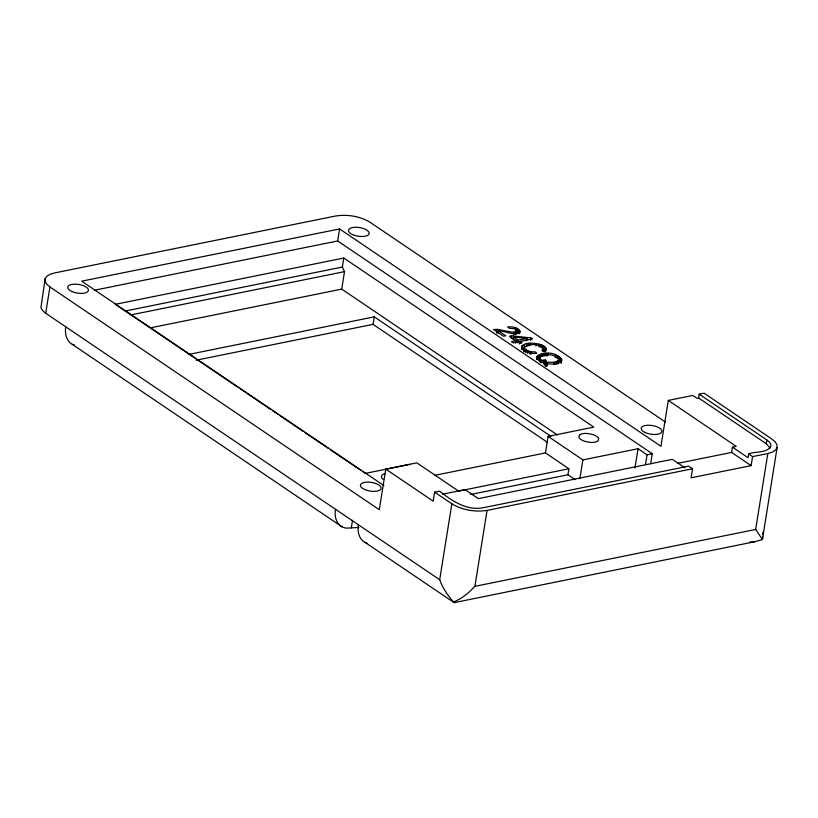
<?xml version="1.0" encoding="UTF-8"?>
<svg xmlns="http://www.w3.org/2000/svg" width="818" height="818" viewBox="0 0 818 818"><rect width="100%" height="100%" fill="white"/><g stroke="black" fill="none" stroke-linecap="round" stroke-linejoin="round"><path stroke-width="1.23" d="M665.515 422.098L369.869 222.148C359.623 216.034 347.088 214.214 335.4 216.044L54.642 272.926L50.072 274.296L46.841 276.259L45.143 278.682L45.113 281.392L46.749 284.214L49.929 286.954L379.276 509.706L385.779 469.113L416.791 462.835L458.918 491.321M65.716 326.801C64.724 333.253 66.207 340.881 72.291 344.368L342.088 526.853M762.621 537.037L762.437 539.532L754.646 541.751L454.133 602.641L365.002 542.354M762.805 534.543L763 532.048M544.052 361.597L543.183 360.032L545.514 359.992L546.526 362.292L554.451 362.231L557.917 360.983L558.806 359.194C554.727 353.785 544.9 353.345 539.819 357.415L540.565 359.583L544.052 361.597L543.653 364.102M45.143 278.682L40.9 307.711L42.536 310.533L45.716 313.274L439.695 579.737C442.783 588.357 448.049 595.944 454.133 602.641L454.726 601.414M45.716 313.274L49.929 286.954M650.637 463.816L652.253 453.724L337.67 240.962L339.593 228.928L81.688 281.177L383.877 485.565M557.467 435.033L341.719 289.112L344.521 271.627L342.364 267.046L343.816 258.028L115.287 304.327L237.649 387.088M547.61 442.436L373.049 324.368L374.255 316.852L188.682 354.45M338.642 524.093A24.837 16.789 -55.9 0 0 346.413 528.142L351.321 527.886L352.517 520.371M751.139 465.636L731.609 452.426L732.447 447.16L748.071 457.732L748.674 453.97L752.58 456.618L751.139 465.636L691.077 477.804L692.529 468.775L688.623 466.137L483.479 507.692C466.863 511.097 451.904 500.81 439.522 491.158L434.624 492.15L433.172 501.168L385.779 469.113M439.695 579.737L451.853 503.806L434.624 492.15M496.557 333.13L497.16 329.378L511.894 332.077L515.606 332.088L517.191 331.075L514.634 328.724L509.287 328.274L507.63 326.934C511.894 326.433 518.387 327.231 520.003 331.76C514.093 336.627 505.105 330.646 498.356 330.769L497.957 333.274M498.745 332.118L499.154 329.603M511.24 338.294L511.639 335.789L531.005 337.916L532.518 338.938L520.033 341.474L519.635 343.979M513.602 334.726L514.001 332.22M513.06 339.531L513.459 337.026L526.874 338.458L526.465 340.963M515.412 330.39L515.81 327.885M515.197 334.593L515.606 332.088M453.878 602.038L461.199 598.214L468.346 592.866L474.9 586.332L487.068 510.401L692.529 468.775M516.587 330.953L516.986 328.447M516.301 334.194L516.7 331.689M516.598 332.824L517.007 330.308M516.782 333.58L517.191 331.075M515.616 343.161L516.015 340.656L509.471 336.229L511.639 335.789M519.031 329.838L518.428 333.591L517.497 332.875L518.101 329.122M519.256 333.018L519.655 330.513M517.784 342.722L518.183 340.216L513.459 337.026M519.583 333.662L519.982 331.157M524.665 344.317L522.088 345.758L521.485 349.511L524.062 348.079L524.665 344.317C528.735 341.413 551.741 344.204 544.42 351.638L541.864 350.421L543.408 348.775C539.338 343.294 529.87 343.488 524.594 347.088L523.888 351.771M522.17 348.989L522.774 345.227M524.594 347.088L523.99 350.85L524.88 350.043M524.635 351.495L524.491 348.018M525.739 352.435L526.138 349.93L525.044 348.979M526.741 346.147L527.14 343.642M528.254 345.891L528.653 343.386M527.6 353.417L527.999 350.912L526.138 349.93M529.778 345.728L530.176 343.223M530.606 340.421L531.005 337.916M529.819 354.102L530.217 351.597L527.999 350.912M531.046 354.327L531.444 351.822L535.453 351.924L536.812 353.407C532.058 353.724 520.432 352.18 522.088 345.758M535.943 346.034L536.352 343.529M536.485 359.174C538.735 349.184 562.631 351.996 561.455 362.722M536.833 358.581L537.242 356.075M538.847 346.74L539.256 344.235M537.825 355.523L537.221 359.276L540.125 357.947L540.729 354.184M537.999 358.775L538.602 355.012M540.207 347.21L540.616 344.705M538.97 358.325L539.573 354.572M539.318 360.626L539.819 357.415M541.465 347.742L541.874 345.237M539.563 361.341L540.289 356.75M540.166 362.088L540.565 359.583M542.62 348.325L543.019 345.82M541.669 356.372L542.068 353.867M541.127 362.844L541.526 360.339M542.917 351.709L543.408 348.775M545.79 347.957L545.187 351.709L543.469 350.227L544.072 346.464M543.121 356.127L543.52 353.621M544.461 350.983L545.064 347.221M544.614 355.973L545.023 353.468M545.831 351.167L546.24 348.662M545.514 359.992L544.921 363.744L545.923 366.045L546.526 362.292M546.168 355.912L546.567 353.407M545.729 364.971L546.332 361.208M547.763 355.932L548.162 353.427M546.25 366.127L546.659 363.621C551.414 364.061 559.215 365.247 561.854 360.206M554.052 364.736L554.451 362.231M555.299 357.425L555.698 354.92M556.588 357.967L556.986 355.462M556.087 364.184L556.485 361.679M557.774 358.57L558.183 356.065M557.508 363.489L557.917 360.983M559.267 356.73L558.101 363.908L557.651 361.955M561.455 358.836L560.851 362.599L559.604 361.198L560.207 357.435M575.146 479.655L567.937 474.777L568.899 468.765L545.463 452.916L548.111 436.372L593.817 427.119L343.816 258.028M560.33 361.893L560.933 358.141M561.158 363.294L561.761 359.531M579.86 478.683L582.876 459.89L548.111 436.372M634.942 468.06L638.05 448.714L582.876 459.89M645.484 464.46L647.028 454.788L638.05 448.714M770.178 448.1L766.292 443.745L698.582 397.947L696.946 398.274L692.785 395.462L668.296 400.421L660.954 446.28L339.593 228.928M698.582 397.947L699.185 394.184L704.083 393.192L771.793 438.99L775.167 441.863L776.977 444.808L777.1 447.62L762.437 539.532L755.658 529.461L767.826 453.52L772.366 452.139L775.525 450.125L777.1 447.62M766.292 443.745L766.895 439.982L699.185 394.184M536.884 356.668C536.506 360.431 541.383 361.904 544.195 363.008L545.074 365.677L547.426 365.718L546.659 363.621M539.696 360.513L540.565 359.94M94.786 290.165L337.67 240.962M125.082 311.065L342.364 267.046M130.982 314.889L344.521 271.627M150.655 327.814L341.719 289.112M196.187 360.196L373.049 324.368M516.015 340.656L511.403 341.587L513.254 342.844L517.866 341.914L519.911 343.284L522.078 342.844L520.033 341.474M518.183 340.216L526.874 338.458M409.757 464.399L365.288 473.407L363.182 471.986M434.522 475.391L545.463 452.916M442.65 494.164L465.033 489.624L478.356 498.643L672.396 459.327L684.891 467.784M457.957 491.24L568.899 468.765M647.028 454.788L652.253 453.724M470.708 494.481L567.937 474.777M732.447 447.16L736.261 446.393L668.296 400.421M677.805 463.325L731.609 452.426M748.674 453.97C755.566 451.096 766.261 453.469 770.873 446.454L770.781 444.338L769.421 442.129L766.895 439.982M752.58 456.618L767.826 453.52M474.9 586.332L755.658 529.461M487.068 510.401C475.074 512.252 462.293 510.084 451.853 503.806M351.321 527.886L358.877 527.446M749.636 542.14L754.646 541.751M497.16 329.378L493.51 329.49L503.479 336.229L505.759 335.769L498.356 330.769M530.217 351.597L531.444 351.822M72.291 344.368L74.458 345.012M516.383 332.21L517.497 332.875M542.426 349.583L543.469 350.227M374.255 316.852L550.933 436.342M239.756 388.509L245.032 392.078M247.148 393.509L270.349 409.204M272.466 410.626L277.731 414.194M279.848 415.626L303.049 431.321M305.165 432.742L328.366 448.438M330.482 449.869L361.065 470.554M558.663 360.493L559.604 361.198M338.642 524.082A25.327 17.127 -55.9 0 1 335.503 509.277M383.478 479.512A10.399 4.346 9.1 0 1 381.403 477.191L381.986 475.064A9.908 4.141 9.1 0 1 385.063 473.704M358.417 524.767A25.327 17.127 -55.9 0 0 359.225 535.545A24.826 16.789 -55.9 0 0 367.067 543.193M579.43 435.064L578.847 437.19A10.399 4.346 9.1 0 0 585.095 441.413L590.248 442.385A9.908 4.141 9.1 0 0 598.091 440.8L598.664 438.663A10.399 4.346 9.1 0 0 592.416 434.44L587.263 433.468A9.908 4.141 9.1 0 0 579.43 435.064M364.552 489.471A10.481 4.376 9.1 0 0 381.076 488.643A10.481 4.376 9.1 0 0 366.72 482.15A10.481 4.376 9.1 0 0 364.552 489.471M645.32 432.589A10.481 4.376 9.1 0 0 661.834 431.761A10.481 4.376 9.1 0 0 647.478 425.268A10.481 4.376 9.1 0 0 645.32 432.589M352.609 234.613A10.481 4.376 9.1 0 0 369.123 233.784A10.481 4.376 9.1 0 0 354.767 227.292A10.481 4.376 9.1 0 0 352.609 234.613M71.851 291.494A10.481 4.376 9.1 0 0 88.364 290.666A10.481 4.376 9.1 0 0 74.009 284.173A10.481 4.376 9.1 0 0 71.851 291.494"/></g></svg>
